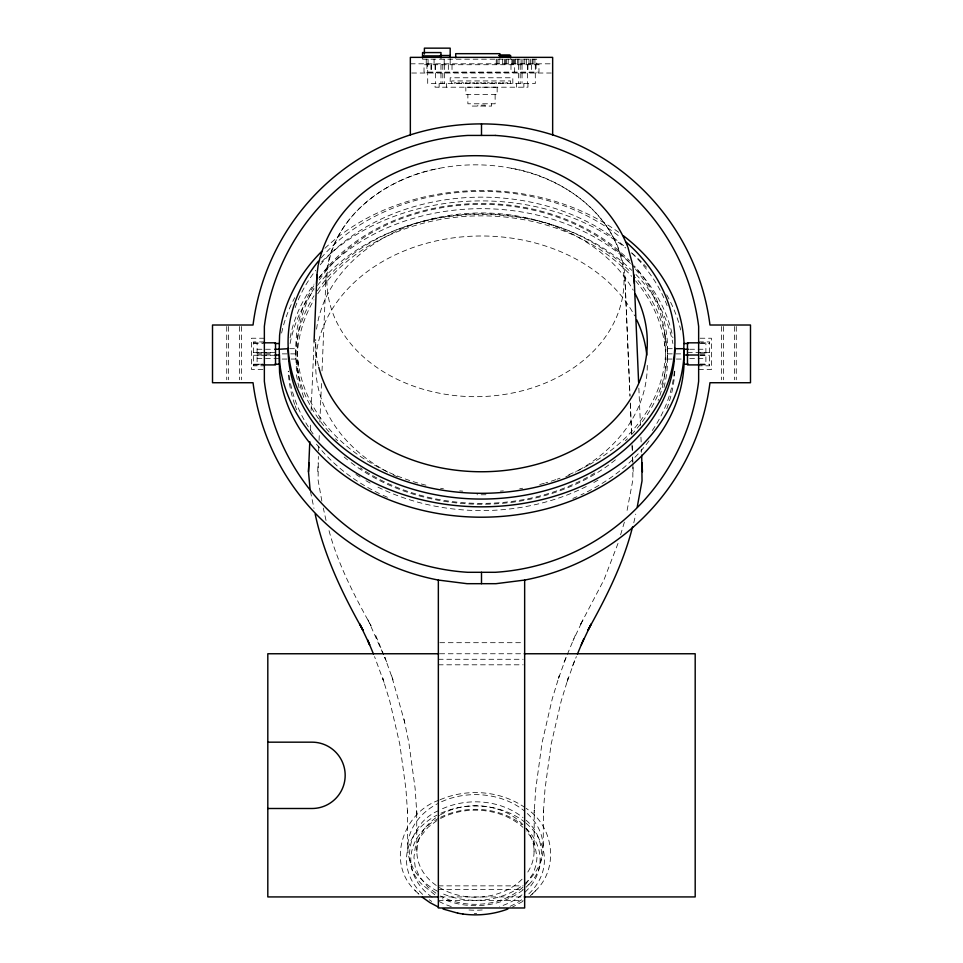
<?xml version="1.0" encoding="UTF-8"?>
<svg xmlns="http://www.w3.org/2000/svg" width="963" height="963" viewBox="0 0 963 963"><rect width="100%" height="100%" fill="white"/><g stroke="black" fill="none" stroke-linecap="round" stroke-linejoin="round"><path stroke-width="0.72" stroke-dasharray="4.82 3.61" d="M407.758 847.464L407.469 810.208L407.638 813.916L405.953 789.166L399.777 744.158L389.75 701.016L382.648 677.916L384.249 682.936L374.535 656.585M416.859 851.461L416.666 810.052L416.81 813.241L415.113 788.336L408.83 742.521L403.798 718.302L404.677 722.178L391.472 675.316L392.928 679.854L384.851 657.44L386.885 662.327L368.059 620.003L371.044 625.781C353.999 594.929 337.495 563.391 328.612 529.06M310.279 429.943L310.568 423.624M311.109 410.527L314.034 342.527M321.859 501.133L318.091 480.056L318.356 456.45M318.609 450.889L318.801 445.941M319.054 440.404L319.379 432.917M319.824 421.926L321.486 383.491M322.015 370.875L326.096 275.659C330.995 217.915 385.79 177.589 439.525 168.272M325.735 283.808L326.096 275.659M317.706 471.461L318.091 462.878M632.896 463.961L632.835 480.056L626.744 512.268M631.535 434.566A186.064 145.208 0 0 0 667.54 350.64L667.54 346.728A186.064 145.208 0 0 0 634.436 265.993M663.964 387.487A186.064 145.208 0 0 0 667.54 361.005L667.54 357.092A186.064 145.208 0 0 0 635.387 277.428M633.786 522.825L635.749 514.134M620.593 534.802L624.457 521.898M618.017 543.397L603.982 579.786L579.882 625.781L582.88 620.003L572.961 640.877M566.075 657.44L558.01 679.854L559.455 675.316L552.317 698.572L542.097 742.521L535.813 788.336L534.128 813.241L534.26 810.052L534.068 851.461M574.694 660.666L566.677 682.936L568.278 677.916L561.188 701.016L551.149 744.158L544.986 789.166L543.301 813.916L543.457 810.208L543.18 847.464M564.041 662.327L575.2 635.508M572.467 666.011L576.392 656.585M525.557 884.528L533.37 873.116L536.391 863.919L536.993 857.239L534.706 844.551L531.757 838.255L526.364 830.876M528.892 884.431C546.912 867.194 545.118 836.028 526.087 820.271M535.223 891.1C559.659 868.349 553.749 825.869 526.111 808.366M526.135 887.188L528.976 884.347M530.324 895.771L532.78 893.532M532.045 894.266L535.994 890.33M522.897 887.188C502.108 906.279 466.381 909.71 440.573 896.011M522.969 889.932C500.567 907.591 468.247 910.191 442.45 898.768M437.046 820.476L428.029 827.289L419.17 838.255L415.185 847.813L413.946 857.239L415.185 866.676L419.17 876.234L428.029 887.188L437.046 894.013M522.921 901.344L512.4 907.134M438.514 810.665C410.334 822.378 398.634 862.463 422.035 884.431M438.923 800.217C402.534 812.616 385.922 863.558 415.703 891.1M440.573 818.478C466.381 804.779 502.108 808.21 522.897 827.289M440.043 799.759C466.947 788.228 499.785 790.551 524.185 807.018M442.486 808.727C468.283 797.304 500.616 799.928 523.005 817.599M422.552 59.2L536.764 59.2L536.764 64.726M410.346 63.811L551.281 63.811M427.704 72.466L535.296 72.466M411.719 73.019L551.281 73.019M264.356 338.23L251.584 338.23L251.584 369.503L262.935 369.503M700.065 338.23L711.416 338.23L711.416 369.503L698.644 369.503M264.356 341.913L253.425 341.913L253.425 365.82L264.356 365.82M698.644 341.913L709.575 341.913L709.575 365.82L698.644 365.82M253.425 342.816L262.261 342.816M700.739 342.828L709.575 342.828M253.425 343.538L263.043 343.514M700.041 343.514L709.575 343.538M289.622 348.69L295.581 348.69L296.604 332.428A186.064 145.208 0 0 1 314.01 285.445M667.419 348.69L673.378 348.69M257.109 349.256L273.311 349.256M689.689 349.256L705.891 349.256M253.425 352.47L275.526 352.47M687.474 352.47L709.575 352.47M257.109 352.723L273.432 352.723M700.053 352.723L705.891 352.723M257.109 353.866L273.384 353.866M282.255 353.866L295.581 353.866M667.419 353.866L682.213 353.866M699.981 353.866L705.891 353.866M257.109 355.01L273.432 355.01M700.053 355.01L705.891 355.01M253.425 355.263L275.526 355.263M700.221 355.263L709.575 355.263M257.109 358.477L279.21 358.477M689.689 358.477L705.891 358.477M282.183 359.055L289.622 359.055M291.115 359.055L295.581 359.055L296.604 342.792A186.064 145.208 0 0 1 314.01 295.822M667.419 359.055L674.858 359.055M676.351 359.055L683.79 359.055M253.425 364.195L262.779 364.195M700.221 364.195L709.575 364.195M263.043 364.231L257.109 364.231L257.109 343.514M700.041 364.231L705.891 364.231L705.891 343.514M253.425 364.917L262.261 364.917M700.739 364.905L709.575 364.905M439.838 642.694L523.162 642.694M439.838 653.757L523.162 653.757M438.346 659.282L523.162 659.282M438.346 664.807L523.162 664.807M438.346 885.864L523.162 885.864M438.346 889.547L523.162 889.547M440.26 896.926L522.74 896.926M438.346 900.61L523.162 900.61M511.413 168.272C567.749 177.613 625.276 222.622 625.204 283.808L630.007 396.407M434.807 894.747L421.95 884.347M414.933 890.33L420.602 895.771M418.147 893.532L418.881 894.266M375.739 635.508L383.707 654.696M326.036 520.465L323.315 508.091M310.423 491.323L313.986 508.428M633.028 467.175L633.221 471.461M638.854 388.137L640.455 425.465M640.937 437.142L641.226 443.389M641.454 449.155L641.611 452.345M630.332 403.906L631.62 433.928M632.125 445.941L632.39 451.948M632.643 457.955L632.835 462.457M624.831 275.659L629.958 395.48M630.271 402.967L631.62 434.421M632.065 444.906L632.33 450.889M632.583 456.883L632.835 462.878M736.274 326.493L736.274 379.771M734.432 326.493L734.432 379.771M723.382 326.493L723.382 379.771M721.54 326.493L721.54 379.771M667.54 346.728L667.54 361.005M664.903 334.546L664.903 346.054M536.078 63.811L536.078 73.019M535.296 64.726L535.296 83.516L427.704 83.516L427.704 64.726M534.922 59.2L534.922 64.726M533.081 59.2L533.081 64.726M532.166 59.2L532.166 64.726M531.612 64.726L531.612 72.093M530.324 59.2L530.324 64.726M528.94 59.2L528.94 64.726M527.929 64.726L527.929 72.093M527.929 83.516L527.929 87.2L435.071 87.2L435.071 83.516M527.555 64.726L527.555 83.516M526.629 59.2L526.629 64.726M524.787 59.2L524.787 64.726M523.872 83.516L523.872 87.2M522.945 59.2L522.945 64.726M522.03 64.726L522.03 83.516M521.103 59.2L521.103 64.726M520.189 64.726L520.189 83.516M518.804 59.2L518.804 64.726M518.347 64.726L518.347 83.516M517.42 59.2L517.42 64.726M516.505 83.516L516.505 87.2M515.578 59.2L515.578 64.726M514.663 59.2L514.663 72.093M513.736 59.2L513.736 64.726M512.822 59.2L512.822 64.726M512.822 83.516L512.822 77.774L450.178 77.774L450.178 83.516M511.895 59.2L511.895 64.726M510.98 64.726L510.98 72.093M510.631 83.516L510.631 80.94L451.683 80.94L451.683 83.516M508.211 59.2L508.211 64.726M507.682 83.516L507.682 82.782L505.84 82.782L505.84 83.516M506.369 59.2L506.369 64.726M505.443 59.2L505.443 64.726M504.528 59.2L504.528 64.726M503.998 83.516L503.998 82.782L502.156 82.782L502.156 83.516M502.686 59.2L502.686 64.726M500.315 83.516L500.315 82.782L498.473 82.782L498.473 83.516M499.003 59.2L499.003 64.726M497.161 59.2L497.161 64.726M497.161 87.2L497.161 94.579L465.839 94.579L465.839 87.2M496.631 83.516L496.631 82.782L494.789 82.782L494.789 83.516M496.234 59.2L496.234 64.726M495.704 87.2L467.296 87.2M495.126 94.579L495.126 103.787L467.874 103.787L467.874 94.579M492.948 83.516L492.948 82.782L491.106 82.782L491.106 83.516M491.636 103.787L491.636 106.074L471.364 106.074L471.364 103.787M489.264 83.516L489.264 82.782L487.422 82.782L487.422 83.516M485.581 83.516L485.581 82.782L483.727 82.782L483.727 83.516M485.183 106.074L485.183 105.148L477.817 105.148L477.817 106.074M481.885 83.516L481.885 82.782L480.043 82.782L480.043 83.516M478.202 83.516L478.202 82.782L476.36 82.782L476.36 83.516M474.518 83.516L474.518 82.782L472.677 82.782L472.677 83.516M470.835 83.516L470.835 82.782L468.993 82.782L468.993 83.516M467.151 83.516L467.151 82.782L465.31 82.782L465.31 83.516M463.468 83.516L463.468 82.782L461.626 82.782L461.626 83.516M459.784 83.516L459.784 82.782L457.943 82.782L457.943 83.516M456.101 83.516L456.101 82.782L454.259 82.782L454.259 83.516M452.02 64.726L452.02 72.093M450.178 59.2L450.178 64.726M448.337 64.726L448.337 72.093M446.495 83.516L446.483 87.2M444.653 64.726L444.653 83.516M444.196 59.2L444.196 64.726M442.811 64.726L442.811 83.516M440.97 64.726L440.97 83.516M439.14 83.516L439.128 87.2M435.445 64.726L435.445 83.516M435.071 64.726L435.071 72.093M434.06 59.2L434.06 64.726M431.484 64.726L431.484 72.093M430.967 64.726L430.967 72.093M428.078 59.2L428.078 64.726M426.922 63.811L426.922 73.019M426.236 59.2L426.236 64.726M315.708 342.346L315.708 365.386M298.097 361.679L298.097 373.199M241.46 326.493L241.46 379.771M239.618 326.493L239.618 379.771M228.568 326.493L228.568 379.771M226.726 326.493L226.726 379.771M527.339 813.506A67.711 52.845 0 0 1 524.173 884.178M520.778 886.742A67.711 52.845 0 0 1 441.608 893.231M437.599 891.281A67.711 52.845 0 0 1 437.599 803.66M441.608 801.71A67.711 52.845 0 0 1 524.173 810.762M526.171 823.305A68.963 53.82 0 0 1 528.302 894.374M521.609 899.779A68.963 53.82 0 0 1 509.945 906.388M476.673 913.598A68.963 53.82 0 0 1 474.265 913.598M431.749 901.416A68.963 53.82 0 0 1 429.317 899.779M422.637 894.374A68.963 53.82 0 0 1 436.901 815.155M440.982 813.169A68.963 53.82 0 0 1 525.076 822.39M525.942 828.252A64.653 50.449 0 0 1 524.991 892.207M521.97 894.832A64.653 50.449 0 0 1 499.689 906.556M482.222 909.963A64.653 50.449 0 0 1 468.704 909.963M451.25 906.556A64.653 50.449 0 0 1 439.309 901.609M432.206 897.275A64.653 50.449 0 0 1 439.309 817.948M440.573 817.31A64.653 50.449 0 0 1 521.97 824.737M525.87 828.132A58.599 45.743 0 0 1 525.87 874.789M522.066 879.195A58.599 45.743 0 0 1 439.381 887.501M436.251 885.454A58.599 45.743 0 0 1 439.381 815.42M440.464 814.782A58.599 45.743 0 0 1 522.873 824.581M674.353 371.285A193.431 150.962 0 0 1 650.783 432.676M597.987 480.14A193.431 150.962 0 0 1 592.847 483.065M586.274 486.52A193.431 150.962 0 0 1 376.726 486.52M370.153 483.065A193.431 150.962 0 0 1 365.013 480.14M359.993 477.082A193.431 150.962 0 0 1 355.118 473.904M313.095 433.892A193.431 150.962 0 0 1 288.647 371.285M290.116 337.736A193.431 150.962 0 0 1 313.986 284.145M319.247 277.44A193.431 150.962 0 0 1 630.729 263.585M631.8 264.608A193.431 150.962 0 0 1 672.884 337.736M318.452 365.82A165.792 129.391 0 0 1 315.744 339.433M316.574 329.141A165.792 129.391 0 0 1 455.716 214.532A165.792 129.391 0 0 1 633.245 290.224M674.786 371.2A193.431 150.962 0 0 1 666.348 409.841M649.014 440.861A193.431 150.962 0 0 1 592.847 488.831M591.547 489.541A193.431 150.962 0 0 1 580.918 494.886M576.897 496.715A193.431 150.962 0 0 1 572.889 498.437M387.427 497.293A193.431 150.962 0 0 1 380.734 494.248M379.398 493.598A193.431 150.962 0 0 1 314.829 441.993M296.652 409.841A193.431 150.962 0 0 1 295.135 405.808M294.666 404.46A193.431 150.962 0 0 1 288.214 371.2M290.116 343.49A193.431 150.962 0 0 1 313.986 289.911M317.441 285.421A193.431 150.962 0 0 1 631.8 270.362M635.989 274.539A193.431 150.962 0 0 1 672.884 343.49M647.292 365.386A165.792 129.391 0 0 1 575.236 472.111M569.867 474.867A165.792 129.391 0 0 1 565.775 476.817M485.954 494.729A165.792 129.391 0 0 1 477.046 494.729M397.225 476.817A165.792 129.391 0 0 1 393.133 474.867M387.764 472.111A165.792 129.391 0 0 1 377.087 264.873A165.792 129.391 0 0 1 634.677 315.864M635.628 269.363A184.222 143.776 0 0 1 589.597 464.527M588.249 465.273A184.222 143.776 0 0 1 567.051 475.433M560.057 478.154A184.222 143.776 0 0 1 557.216 479.177M555.795 479.67A184.222 143.776 0 0 1 545.756 482.848M544.36 483.245A184.222 143.776 0 0 1 537.258 485.135M522.68 488.241A184.222 143.776 0 0 1 519.719 488.747M503.348 490.865A184.222 143.776 0 0 1 500.375 491.118M462.721 491.13A184.222 143.776 0 0 1 459.724 490.877M443.474 488.783A184.222 143.776 0 0 1 440.536 488.277M425.935 485.183A184.222 143.776 0 0 1 313.986 288.298M319.331 279.908A184.222 143.776 0 0 1 630.669 263.754M635.628 280.883A184.222 143.776 0 0 1 658.126 400.476M594.881 472.941A184.222 143.776 0 0 1 360.343 467.934M303.754 397.406A184.222 143.776 0 0 1 313.986 299.818M317.718 293.799A184.222 143.776 0 0 1 631.632 276.309M321.112 257.964A193.431 150.962 0 0 1 620.617 237.464M295.135 307.691A193.431 150.962 0 0 1 315.683 270.386M320.173 264.825A193.431 150.962 0 0 1 626.335 248.045M631.8 253.088A193.431 150.962 0 0 1 667.865 307.691M281.617 333.054A202.639 158.149 0 0 1 294.738 297.675M321.714 261.78A202.639 158.149 0 0 1 625.769 247.997M631.608 252.812A202.639 158.149 0 0 1 646.498 267.245M666.673 294.81A202.639 158.149 0 0 1 680.685 329.984M615.405 459.869A186.064 145.208 0 0 1 348.762 460.808M347.595 459.869A186.064 145.208 0 0 1 344.164 457.016M299.12 387.788A186.064 145.208 0 0 1 296.604 375.317L295.581 348.69L296.604 364.941A186.064 145.208 0 0 0 331.465 434.566M317.26 290.814A186.064 145.208 0 0 1 630.548 272.132M627.491 438.707A186.064 145.208 0 0 1 625.396 440.741M337.604 440.741A186.064 145.208 0 0 1 335.509 438.707M318.861 278.163A186.064 145.208 0 0 1 629.537 260.72M324.904 248.31A202.639 158.149 0 0 1 618.752 232.336M538.979 64.726L424.021 64.726L424.021 72.093L538.979 72.093L538.979 64.726M624.578 280.751L624.012 280.751A148.555 115.933 0 0 1 401.186 381.155A148.555 115.933 0 0 1 401.186 180.358A148.555 115.933 0 0 1 624.012 280.751L624.578 280.751"/><path stroke-width="1.44" d="M674.858 348.69L683.79 348.69L683.947 364.231L688.34 364.231M274.792 349.256L279.21 349.256L279.583 335.365A202.639 158.149 0 0 1 321.714 251.415M310.122 489.89L308.497 471.762L309.797 441.644M314.046 341.841L316.923 274.949L318.163 265.222M316.538 283.603L316.923 274.949M308.497 471.762L308.906 462.673M641.707 455.162L642.032 480.85L637.241 507.007M318.404 264.151C350.219 126.562 576.536 119.075 627.551 246.275M632.559 526.917C623.302 563.548 606.269 597.397 587.948 630.199L591.162 623.988L581.315 644.716M577.451 654.033L583.747 638.878M507.85 909.024C493.501 914.417 477.804 916.09 462.637 913.983M410.346 134.868C456.39 120.243 506.61 120.243 552.654 134.868A230.277 230.277 0 0 1 709.96 325.013L750.49 325.013L750.49 382.732L709.96 382.732A230.277 230.277 0 0 1 524.654 580.063L495.957 583.686L467.043 583.686L438.346 580.063A230.277 230.277 0 0 1 253.04 382.732L212.51 382.732L212.51 325.013L253.04 325.013A230.277 230.277 0 0 1 410.346 134.868L410.346 57.359L552.654 57.359L552.654 134.868M499.46 55.156L509.68 55.156L509.68 55.89L499.46 55.89M440.151 55.517L450.178 55.517M498.822 55.517L510.607 55.517L510.607 57.973M422.552 55.89L440.97 55.89M263.742 342.816L275.526 342.816L275.526 364.917L263.742 364.917M699.258 342.828L687.474 342.828L687.474 364.905L699.258 364.905M274.912 343.514L279.366 343.514M683.947 343.514L688.34 343.514M279.21 349.256L288.142 348.69M688.208 349.256L683.79 349.256L683.971 342.154A202.639 158.149 0 0 0 623.362 235.754M274.912 355.01L279.366 355.01L279.366 364.231L274.912 364.231M683.971 355.01L698.584 355.01M438.767 653.757L267.81 653.757L267.81 896.926L438.767 896.926M524.233 653.757L695.19 653.757L695.19 896.926L524.233 896.926M267.81 742.172L312.024 742.172A33.163 33.163 0 0 1 345.175 775.335A33.163 33.163 0 0 1 312.024 808.499L267.81 808.499M443.088 909.024L457.919 913.201M457.594 913.153L462.866 914.019M438.526 907.134L429.992 902.644L422.324 897.263M367.746 640.239L373.488 654.033M367.673 640.046L369.611 644.716L359.765 623.988L362.979 630.199C342.359 593.665 324.001 555.41 315.178 514.134M627.924 247.262L632.763 265.222L634.388 283.603M642.032 462.673L642.441 471.762M634.003 274.949L638.601 382.155M683.79 348.69L683.971 355.215A202.639 158.149 0 0 1 485.858 506.791A202.639 158.149 0 0 1 279.583 362.016L279.21 348.69M683.899 362.967L683.971 365.579A202.639 158.149 0 0 1 485.858 517.167A202.639 158.149 0 0 1 279.583 372.38L279.33 363.496M524.654 580.063L524.654 907.977L438.346 907.977L438.346 580.063M499.917 57.816L499.917 53.675L455.704 53.675L455.704 57.816M481.5 124.046L481.5 135.434M481.5 572.299L481.5 583.686M450.178 57.973L450.178 48.15L424.394 48.15L424.394 54.048M440.97 58.093L440.97 52.568L422.552 52.568L422.552 58.093M635.363 294.148A165.792 129.391 0 0 1 528.555 466.429A165.792 129.391 0 0 1 318.801 367.264M636.675 319.824A165.792 129.391 0 0 1 646.775 355.118M626.335 242.291A193.431 150.962 0 0 1 622.616 445.592A193.431 150.962 0 0 1 362.895 461.602A193.431 150.962 0 0 1 318.332 261.274M674.931 348.112A193.431 150.962 0 0 1 481.5 499.063A193.431 150.962 0 0 1 288.069 348.112M495.247 135.434L467.753 135.434A218.866 218.866 0 0 0 264.356 326.433L264.356 381.3A218.866 218.866 0 0 0 467.753 572.299L495.247 572.299A218.866 218.866 0 0 0 698.644 381.3L698.644 326.433A218.866 218.866 0 0 0 495.247 135.434"/></g></svg>
